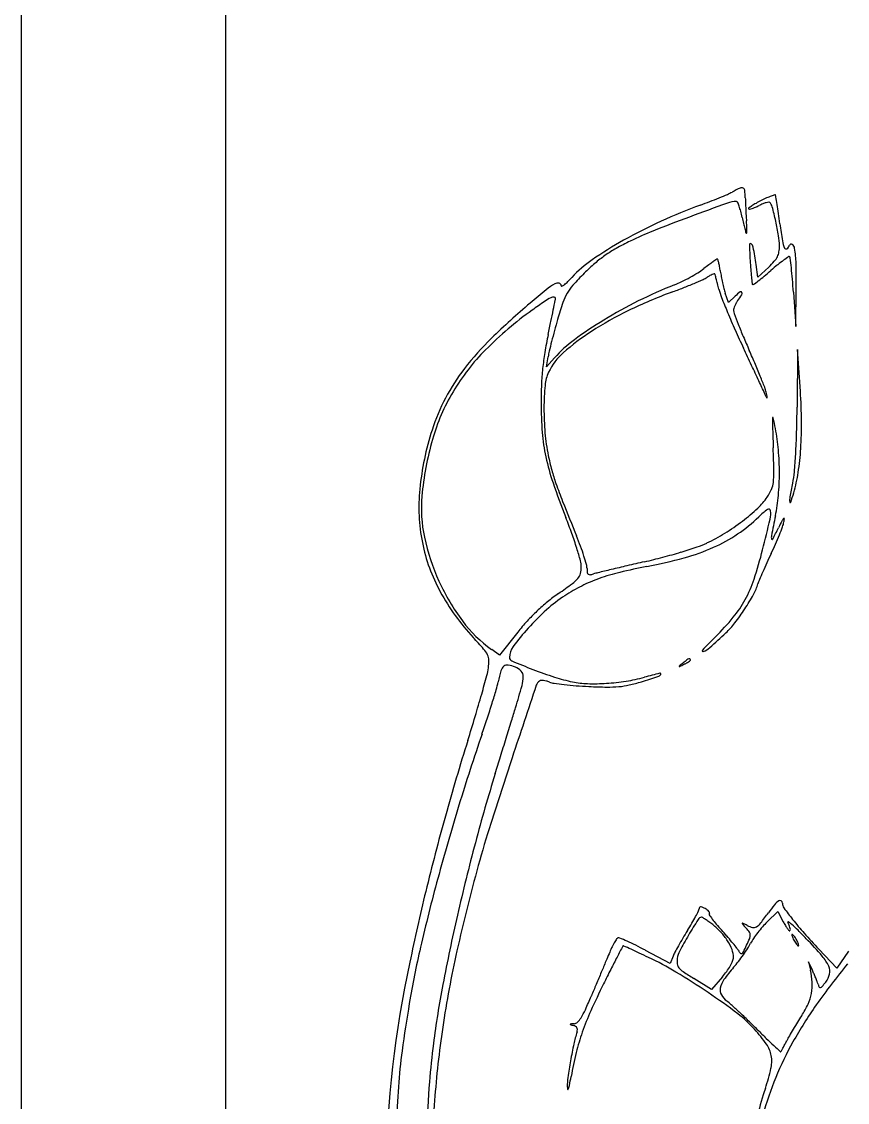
# Model space of a CAD drawing. Header units: millimetres. Extents: x 56222 to 3066687, y -650199 to -121287.
# Drawn here: x 141910.01 to 141914.05, y -185284.93 to -185279.64 of the extents above; entities that cross this region are included whole.
import ezdxf

# ---------------------------------------------------------------- set-up
doc = ezdxf.new("R2010")
doc.units = ezdxf.units.MM
doc.header["$MEASUREMENT"] = 0
doc.layers.add('$TD_AUDIT_GENERATED_(A0BDF17)', color=32, linetype='Continuous', lineweight=30)
doc.layers.add('FURNITURE', color=32, linetype='Continuous', lineweight=9)

msp = doc.modelspace()

# ---------------------------------------------------------------- linework, layer by layer
at = {"layer": '$TD_AUDIT_GENERATED_(A0BDF17)', "linetype": 'Continuous', "lineweight": 25, "ltscale": 2}
for p, q in [((141913.6152, -185280.8928, 0.5173), (141913.6059, -185280.8306, 0.5173)), ((141913.668, -185280.843, 0.5173), (141913.6152, -185280.8928, 0.5173)), ((141913.8011, -185281.1342, 0.5173), (141913.8029, -185280.9443, 0.5173)), ((141913.4704, -185281.0168, 0.5173), (141913.4553, -185280.97, 0.5173)), ((141913.5041, -185280.9851, 0.5173), (141913.4704, -185281.0168, 0.5173)), ((141913.7891, -185280.9666, 0.5173), (141913.8011, -185281.1342, 0.5173)), ((141913.8094, -185281.2467, 0.5173), (141913.8069, -185281.5281, 0.5173)), ((141913.823, -185281.4507, 0.5173), (141913.8094, -185281.2467, 0.5173)), ((141912.5794, -185281.3312, 0.5173), (141912.5875, -185281.2819, 0.5173)), ((141912.619, -185281.2872, 0.5173), (141912.5794, -185281.3312, 0.5173)), ((141912.4386, -185282.6305, 0.5173), (141912.3497, -185282.7422, 0.5173)), ((141912.3497, -185282.7422, 0.5173), (141912.3112, -185282.7148, 0.5173)), ((141913.6595, -185284.0487, 0.5173), (141913.713, -185283.9968, 0.5173)), ((141913.713, -185283.9968, 0.5173), (141913.739, -185284.0474, 0.5173)), ((141913.186, -185284.2524, 0.5173), (141913.0642, -185284.1876, 0.5173)), ((141914.0008, -185284.2742, 0.5173), (141913.9126, -185284.1813, 0.5173)), ((141913.1996, -185284.2166, 0.5173), (141913.186, -185284.2524, 0.5173)), ((141913.8817, -185284.2853, 0.5173), (141913.862, -185284.2431, 0.5173)), ((141913.862, -185284.2431, 0.5173), (141913.8722, -185284.2853, 0.5173)), ((141914.0583, -185284.1923, 0.5173), (141914.0008, -185284.2742, 0.5173)), ((141913.3876, -185284.3788, 0.5173), (141913.3006, -185284.325, 0.5173)), ((141913.441, -185284.318, 0.5173), (141913.3876, -185284.3788, 0.5173))]:
    msp.add_line(p, q, dxfattribs=at)
for centre, radius, start, end in [((141912.6331, -185278.5778, 0.5173), 2.0829, 292.3748, 293.5541), ((141913.3432, -185280.2067, 0.5173), 0.3059, 293.5541, 298.4146), ((141913.8435, -185281.1315, 0.5173), 0.7455, 115.06, 118.4145), ((141913.5353, -185280.4724, 0.5173), 0.0179, 65.8626, 115.0601), ((141913.537, -185280.4686, 0.5173), 0.0138, 6.2773, 65.8626), ((141913.1087, -185280.5157, 0.5173), 0.4446, 1.4242, 6.2773), ((141914.2286, -185283.0013, 0.5173), 2.6193, 109.9711, 114.5456), ((141920.4497, -185299.8855, 0.5173), 20.5769, 109.84147, 110.3938), ((141912.5263, -185278.3168, 0.5173), 2.365, 289.971, 291.1673), ((141912.5369, -185278.3441, 0.5173), 2.3357, 291.1672, 292.3748), ((141913.5104, -185280.6547, 0.5173), 0.1324, 89.9999, 109.8415), ((141913.5104, -185280.5279, 0.5173), 0.00564, 23.1671, 89.9998), ((141913.2179, -185280.6531, 0.5173), 0.3239, 19.4996, 23.1672), ((141915.0101, -185280.4685, 0.5173), 1.4573, 181.4242, 182.3877), ((141916.9515, -185280.3875, 0.5173), 3.4004, 182.3877, 182.8993), ((141913.7737, -185280.8299, 0.5173), 0.3427, 119.3687, 123.4138), ((141913.9595, -185281.16, 0.5173), 0.7214, 117.0505, 119.3686), ((141913.7466, -185280.7941, 0.5173), 0.2817, 112.513, 116.513), ((141913.9243, -185281.0912, 0.5173), 0.6441, 114.4517, 117.0505), ((141913.7021, -185280.6868, 0.5173), 0.1657, 106.5595, 112.513), ((141913.6954, -185280.6642, 0.5173), 0.142, 101.0893, 106.5595), ((141913.7863, -185280.7877, 0.5173), 0.3107, 109.9683, 114.4517), ((141913.6692, -185280.5304, 0.5173), 0.00572, 44.9999, 101.0892), ((141913.6405, -185280.5591, 0.5173), 0.0463, 14.4635, 44.9999), ((141913.7873, -185280.7902, 0.5173), 0.3134, 106.5356, 109.9683), ((141913.6989, -185280.4926, 0.5173), 0.003, 13.5368, 106.5354), ((141913.6256, -185280.5103, 0.5173), 0.0784, 8.3835, 13.5369), ((141889.6451, -185284.0444, 0.5173), 24.3179, 8.29347, 8.38354), ((141902.6034, -185282.1555, 0.5173), 11.2227, 8.06617, 8.29352), ((141913.226, -185280.6502, 0.5173), 0.3152, 14.7455, 19.4997), ((141912.9714, -185280.7172, 0.5173), 0.5785, 11.7278, 14.7455), ((141917.0448, -185280.3828, 0.5173), 3.4939, 182.8992, 183.4082), ((141915.4976, -185280.4749, 0.5173), 1.9439, 183.4081, 184.1977), ((141913.5711, -185280.5567, 0.5173), 0.00252, 126.3112, 224.9998), ((141913.5728, -185280.555, 0.5173), 0.00492, 224.9999, 283.3244), ((141913.7897, -185280.8541, 0.5173), 0.3716, 123.4139, 126.3113), ((141913.5337, -185280.3901, 0.5173), 0.1744, 283.3243, 287.7725), ((141913.5302, -185280.379, 0.5173), 0.186, 287.7725, 293.0356), ((141913.4764, -185280.2524, 0.5173), 0.3235, 293.0356, 296.5129), ((141911.5559, -185281.0968, 0.5173), 2.1991, 12.5624, 14.4635), ((141894.6057, -185283.289, 0.5173), 19.3003, 7.91478, 8.06627), ((141914.1614, -185282.854, 0.5173), 2.4574, 114.5457, 119.3445), ((141916.4352, -185289.0875, 0.5173), 9.0568, 110.39382, 111.60321), ((141914.8998, -185280.3169, 0.5173), 1.391, 191.7279, 192.9787), ((141914.2476, -185280.4672, 0.5173), 0.7217, 192.9787, 195.0228), ((141912.7786, -185280.6745, 0.5173), 0.7824, 2.5159, 4.1977), ((141913.168, -185280.6574, 0.5173), 0.3926, 359.6987, 2.5159), ((141912.3267, -185280.925, 0.5173), 1.4094, 9.5958, 12.5624), ((141916.7428, -185280.2113, 0.5173), 3.0497, 187.9149, 189.5045), ((141913.6772, -185282.1225, 0.5173), 1.5656, 111.6033, 116.0352), ((141915.1852, -185280.2156, 0.5173), 1.6925, 195.0227, 195.7609), ((141913.5586, -185280.6747, 0.5173), 0.00234, 195.7609, 269.9999), ((141913.5586, -185280.6753, 0.5173), 0.00176, 269.9998, 358.3339), ((141912.8949, -185280.656, 0.5173), 0.6658, 358.3341, 359.6986), ((141913.4237, -185280.7396, 0.5173), 0.2968, 0.1751, 9.5958), ((141913.9606, -185282.4969, 0.5173), 2.0477, 119.3446, 124.4222), ((141913.5934, -185281.9511, 0.5173), 1.3748, 116.0352, 119.2921), ((141913.5785, -185280.7336, 0.5173), 0.00537, 55.7263, 181.7287), ((141916.0415, -185280.6593, 0.5173), 2.4694, 181.7287, 183.5144), ((141913.5672, -185280.7502, 0.5173), 0.0254, 9.8375, 55.7263), ((141909.991, -185281.3703, 0.5173), 3.655, 8.4913, 9.8375), ((141913.5335, -185280.7392, 0.5173), 0.187, 350.8369, 0.1751), ((141913.8793, -185280.6908, 0.5173), 0.1463, 189.5045, 203.955), ((141913.7524, -185280.7471, 0.5173), 0.00751, 203.955, 305.5221), ((141913.7363, -185280.7246, 0.5173), 0.0352, 305.5221, 339.0063), ((141913.7778, -185280.7405, 0.5173), 0.00927, 57.0788, 159.0062), ((141913.7681, -185280.7555, 0.5173), 0.0271, 9.2424, 57.0788), ((141913.2505, -185280.8397, 0.5173), 0.5516, 1.5054, 9.2424), ((141913.2104, -185281.2797, 0.5173), 0.6016, 124.9425, 130.8967), ((141913.2428, -185281.326, 0.5173), 0.6581, 119.292, 124.9425), ((141914.8485, -185282.8807, 0.5173), 2.5239, 124.6604, 125.1612), ((141913.4166, -185280.8098, 0.5173), 0.00613, 89.9998, 124.6603), ((141913.4166, -185280.806, 0.5173), 0.00241, 14.9703, 89.9997), ((141913.617, -185280.7452, 0.5173), 0.1048, 318.4039, 333.2591), ((141913.6389, -185280.7562, 0.5173), 0.0802, 333.259, 350.837), ((141914.4482, -185281.7753, 0.5173), 1.1971, 124.7805, 126.2264), ((141913.7677, -185280.7953, 0.5173), 0.00404, 44.9998, 124.7805), ((141913.7633, -185280.7997, 0.5173), 0.0101, 6.4855, 44.9999), ((141906.7967, -185281.5916, 0.5173), 7.0217, 6.09254, 6.48536), ((141913.1254, -185281.2782, 0.5173), 0.5703, 124.4222, 137.5698), ((141913.455, -185281.5621, 0.5173), 0.9752, 130.8967, 135.0429), ((141913.1254, -185280.5557, 0.5173), 0.3707, 301.8357, 307.355), ((141914.5496, -185282.4214, 0.5173), 1.9765, 126.4917, 127.355), ((141914.0339, -185281.7243, 0.5173), 1.1093, 125.1612, 126.4916), ((141912.8046, -185280.9697, 0.5173), 0.6359, 13.5038, 14.9705), ((141913.0464, -185280.9116, 0.5173), 0.3873, 10.5831, 13.5037), ((141912.6971, -185280.9769, 0.5173), 0.7426, 8.7888, 10.5831), ((141916.5541, -185280.6278, 0.5173), 2.983, 183.5144, 184.3523), ((141915.2396, -185280.7278, 0.5173), 1.6648, 184.3523, 185.649), ((141913.3632, -185280.5199, 0.5173), 0.4442, 313.3232, 318.4039), ((141914.5992, -185281.9227, 0.5173), 1.4062, 129.1349, 130.9028), ((141914.168, -185281.3927, 0.5173), 0.7229, 126.2263, 129.135), ((141911.1693, -185281.1249, 0.5173), 2.6242, 4.8736, 6.0926), ((141910.4663, -185280.9129, 0.5173), 3.3367, 359.4612, 1.5055), ((141912.325, -185280.5466, 0.5173), 0.5141, 314.3107, 317.5697), ((141913.8981, -185282.0045, 0.5173), 1.6013, 135.0429, 137.9424), ((141912.8461, -185280.1029, 0.5173), 0.9027, 296.0341, 298.9244), ((141912.8608, -185280.1294, 0.5173), 0.8724, 298.9243, 301.8357), ((141912.4165, -185278.8233, 0.5173), 2.2788, 292.8717, 294.0792), ((141913.2826, -185280.7615, 0.5173), 0.1559, 294.0793, 302.6458), ((141913.5089, -185281.1148, 0.5173), 0.2636, 119.3818, 122.6459), ((141913.4486, -185281.0075, 0.5173), 0.1406, 114.1554, 119.3817), ((141913.4453, -185281.0004, 0.5173), 0.1327, 109.8296, 114.1553), ((141913.4012, -185280.878, 0.5173), 0.00269, 38.8478, 109.8294), ((141913.3949, -185280.8831, 0.5173), 0.0108, 15.9907, 38.8481), ((141911.0937, -185281.5426, 0.5173), 2.4046, 15.4919, 15.9906), ((141912.2, -185281.2359, 0.5173), 1.2566, 14.3711, 15.4918), ((141914.0555, -185280.7668, 0.5173), 0.632, 188.7889, 191.2105), ((141914.4647, -185280.6857, 0.5173), 1.0492, 191.2105, 192.8672), ((141917.5115, -185280.5031, 0.5173), 3.9478, 185.649, 186.1181), ((141913.0554, -185280.1732, 0.5173), 0.9267, 307.2836, 309.5428), ((141912.4827, -185279.4796, 0.5173), 1.8262, 309.5428, 310.9028), ((141909.0247, -185281.3077, 0.5173), 4.7766, 4.095, 4.8736), ((141915.2053, -185284.2064, 0.5173), 4.1807, 128.9282, 130.3377), ((141912.7721, -185281.1939, 0.5173), 0.3082, 119.4423, 128.9282), ((141912.6362, -185280.9531, 0.5173), 0.0317, 80.0421, 119.4423), ((141912.6395, -185280.9337, 0.5173), 0.012, 359.9999, 80.0421), ((141912.6543, -185280.9337, 0.5173), 0.00273, 179.9998, 295.1453), ((141912.6281, -185280.8779, 0.5173), 0.0644, 295.1453, 307.3026), ((141912.5555, -185280.7826, 0.5173), 0.1843, 307.3026, 314.3107), ((141912.8827, -185281.0884, 0.5173), 0.2337, 137.9425, 149.946), ((141914.0601, -185283.0781, 0.5173), 2.3116, 111.6833, 116.4829), ((141912.1588, -185278.1757, 0.5173), 2.9758, 290.3397, 291.4996), ((141913.0128, -185280.4442, 0.5173), 0.5228, 291.6833, 296.0341), ((141912.3778, -185278.7316, 0.5173), 2.3783, 291.4996, 292.8717), ((141911.3356, -185281.4574, 0.5173), 2.1489, 13.6213, 14.3711), ((141913.7277, -185280.8778, 0.5173), 0.3124, 193.6213, 201.2975), ((141914.4205, -185280.6959, 0.5173), 1.0038, 192.8673, 194.5375), ((141913.8317, -185280.8485, 0.5173), 0.3956, 194.5376, 197.8857), ((141913.5946, -185280.923, 0.5173), 0.00841, 186.1182, 221.5923), ((141913.5905, -185280.9266, 0.5173), 0.00293, 221.5923, 306.4009), ((141912.4118, -185279.3279, 0.5173), 1.9892, 306.4009, 307.2835), ((141914.6983, -185284.1102, 0.5173), 3.7591, 124.4785, 125.6047), ((141912.7175, -185281.2259, 0.5173), 0.2602, 116.5559, 124.4786), ((141912.615, -185281.0207, 0.5173), 0.0308, 86.8437, 116.5559), ((141893.3597, -185277.2035, 0.5173), 19.6344, 348.69322, 348.83646), ((141912.6163, -185280.997, 0.5173), 0.00706, 359.6073, 86.8437), ((141912.5812, -185280.9968, 0.5173), 0.0422, 348.8365, 359.6073), ((141912.8964, -185281.0963, 0.5173), 0.2496, 149.946, 161.4171), ((141914.0505, -185283.0588, 0.5173), 2.29, 116.483, 121.3164), ((141914.0454, -185283.265, 0.5173), 2.4519, 110.3398, 115.7227), ((141916.6785, -185279.7274, 0.5173), 3.4795, 201.2975, 202.6084), ((141913.7197, -185281.2146, 0.5173), 0.3148, 127.5525, 133.2117), ((141913.6012, -185281.071, 0.5173), 0.1065, 142.8973, 150.6662), ((141913.1618, -185280.7387, 0.5173), 0.4444, 322.8975, 327.3401), ((141913.5313, -185280.9696, 0.5173), 0.00576, 29.3566, 127.5525), ((141913.5264, -185280.9723, 0.5173), 0.0114, 327.3401, 29.3566), ((141913.5675, -185282.531, 0.5173), 1.8168, 125.6048, 135.053), ((141914.9253, -185283.8766, 0.5173), 3.748, 130.3377, 134.236), ((141904.7959, -185279.4901, 0.5173), 7.9718, 348.2843, 348.69316), ((141914.5348, -185281.6471, 0.5173), 1.9781, 161.4172, 163.9136), ((141913.694, -185282.5356, 0.5173), 1.6423, 115.7228, 122.9914), ((141916.9438, -185279.617, 0.5173), 3.7669, 202.6083, 204.0331), ((141913.5336, -185281.0561, 0.5173), 0.0379, 164.1351, 179.9999), ((141913.5375, -185281.0561, 0.5173), 0.0419, 179.9999, 200.7885), ((141913.6097, -185281.0777, 0.5173), 0.117, 157.2831, 164.1352), ((141913.6234, -185281.0835, 0.5173), 0.1319, 150.6662, 157.2832), ((141898.9034, -185278.2681, 0.5173), 13.9897, 348.01597, 348.28435), ((141916.2597, -185282.1446, 0.5173), 3.7733, 163.9136, 164.7774), ((141913.8703, -185282.7626, 0.5173), 1.9433, 121.3164, 126.4314), ((141917.0361, -185279.7279, 0.5173), 3.7842, 200.7885, 201.6243), ((141914.6577, -185281.6122, 0.5173), 2.1157, 168.016, 170.4457), ((141916.0192, -185282.0791, 0.5173), 3.524, 164.7775, 165.6866), ((141913.4567, -185282.1701, 0.5173), 1.2065, 122.9915, 131.198), ((141917.5476, -185279.3477, 0.5173), 4.4279, 204.0331, 205.2952), ((141915.9378, -185280.1633, 0.5173), 2.6026, 201.6243, 203.0699), ((141913.299, -185282.2064, 0.5173), 1.4168, 134.236, 142.2946), ((141915.6791, -185281.9923, 0.5173), 3.173, 165.6866, 166.5575), ((141913.1038, -185281.7242, 0.5173), 0.6527, 126.4314, 137.97), ((141917.402, -185279.5397, 0.5173), 4.1941, 203.0699, 204.0811), ((141913.0234, -185281.9879, 0.5173), 1.0481, 135.053, 149.3177), ((141913.8193, -185281.4711, 0.5173), 1.2654, 170.4457, 174.0163), ((141912.9725, -185281.3454, 0.5173), 0.3902, 166.5574, 170.6337), ((141912.8559, -185281.4837, 0.5173), 0.2942, 131.198, 154.6141), ((141866.6122, -185303.4196, 0.5173), 51.9092, 25.19142, 25.29524), ((141909.6077, -185283.0232, 0.5173), 4.3432, 23.088, 24.081), ((141885.1059, -185294.7206, 0.5173), 31.4717, 25.04046, 25.1915), ((141910.6879, -185282.5627, 0.5173), 3.1689, 21.8302, 23.0879), ((141912.9711, -185281.9529, 0.5173), 1.0024, 142.2946, 152.1137), ((141913.8217, -185281.4714, 0.5173), 1.2678, 174.0163, 177.583), ((141912.7617, -185281.439, 0.5173), 0.1899, 154.6141, 174.8461), ((141910.5447, -185282.62, 0.5173), 3.3232, 20.8259, 21.8302), ((141914.6848, -185281.5078, 0.5173), 2.1316, 177.583, 179.9999), ((141913.8606, -185281.5381, 0.5173), 1.2933, 174.8461, 179.7554), ((141864.1705, -185304.5009, 0.5173), 54.579, 24.96646, 25.04049), ((141913.5214, -185281.4877, 0.5173), 0.1384, 10.7512, 20.826), ((141912.9357, -185281.9342, 0.5173), 0.9623, 152.1137, 162.2381), ((141912.9766, -185281.9602, 0.5173), 0.9937, 149.3178, 164.029), ((141913.3236, -185281.6155, 0.5173), 0.3593, 22.347, 24.9664), ((141913.6707, -185281.4728, 0.5173), 0.016, 202.3471, 220.0166), ((141913.2944, -185281.5309, 0.5173), 0.3694, 8.607, 10.7511), ((141913.6591, -185281.4825, 0.5173), 0.000832, 220.0164, 355.089), ((141913.6302, -185281.48, 0.5173), 0.0299, 355.0891, 8.6069), ((141911.192, -185281.6259, 0.5173), 2.6368, 0.6066, 3.8086), ((141914.3972, -185281.5078, 0.5173), 1.8441, 179.9999, 184.5049), ((141913.931, -185281.5384, 0.5173), 1.3637, 179.7554, 184.8988), ((141907.5181, -185281.4738, 0.5173), 6.2891, 358.37889, 359.50508), ((141913.8464, -185281.5993, 0.5173), 0.1607, 173.3971, 181.8723), ((141913.6884, -185281.581, 0.5173), 0.00171, 12.2749, 173.3971), ((141911.5214, -185282.0525, 0.5173), 2.2195, 10.8802, 12.2748), ((141912.07, -185281.6166, 0.5173), 1.7587, 356.2694, 0.6066), ((141913.361, -185282.0704, 0.5173), 1.4089, 162.2381, 174.2631), ((141957.8235, -185280.1617, 0.5173), 44.1613, 181.87237, 182.03303), ((141912.7115, -185281.8238, 0.5173), 1.0076, 4.9036, 10.8802), ((141913.4585, -185282.0981, 0.5173), 1.4948, 164.029, 174.862), ((141913.4582, -185281.5818, 0.5173), 0.9022, 184.5049, 192.1955), ((141913.5136, -185281.5741, 0.5173), 0.9448, 184.8988, 191.6705), ((141910.2259, -185281.5504, 0.5173), 3.5802, 356.6616, 358.3788), ((141905.3539, -185282.0243, 0.5173), 8.3413, 1.21623, 2.03303), ((141912.4079, -185281.8498, 0.5173), 1.3123, 0.001, 4.9037), ((141912.4357, -185281.6404, 0.5173), 1.3923, 351.4098, 356.2694), ((141913.6671, -185281.5366, 0.5173), 1.1159, 192.1955, 198.943), ((141913.7857, -185281.5179, 0.5173), 1.2227, 191.6705, 195.1261), ((141911.1603, -185281.6049, 0.5173), 2.6442, 354.7747, 356.6615), ((141913.4915, -185281.5975, 0.5173), 0.9179, 195.1261, 199.4104), ((141913.3454, -185281.8546, 0.5173), 0.348, 353.0331, 1.2163), ((141912.4363, -185281.8498, 0.5173), 1.2839, 355.0522, 0.0011), ((141913.3184, -185281.8023, 0.5173), 0.4772, 348.072, 354.7746), ((141913.0443, -185281.7324, 0.5173), 0.7768, 343.8876, 351.4099), ((141916.2962, -185280.6343, 0.5173), 3.8956, 198.9429, 201.6034), ((141914.7247, -185281.1629, 0.5173), 2.2254, 199.4104, 201.8264), ((141913.572, -185281.8823, 0.5173), 0.1198, 336.0071, 353.0331), ((141916.7688, -185282.5312, 0.5173), 3.0495, 168.072, 169.3668), ((141912.8446, -185282.0185, 0.5173), 0.8899, 174.2631, 191.2287), ((141912.6384, -185282.0243, 0.5173), 0.6715, 174.862, 192.1567), ((141913.4427, -185281.8247, 0.5173), 0.2613, 326.5046, 336.007), ((141912.8382, -185281.8846, 0.5173), 0.8805, 348.4868, 355.0522), ((141913.8555, -185281.9842, 0.5173), 0.0853, 169.3669, 186.4716), ((141912.8707, -185281.6822, 0.5173), 0.9574, 340.9716, 343.8876), ((141937.4068, -185272.0787, 0.5173), 26.659, 201.82635, 202.21825), ((141913.4109, -185281.8037, 0.5173), 0.2994, 312.816, 326.5046), ((141913.7734, -185281.9935, 0.5173), 0.00259, 186.4715, 340.9715), ((141910.2664, -185283.022, 0.5173), 2.5898, 19.7503, 21.6034), ((141913.1097, -185281.5443, 0.5173), 0.7288, 303.8643, 314.2984), ((141912.9283, -185281.2828, 0.5173), 1.0095, 307.2791, 312.816), ((141913.8831, -185282.3368, 0.5173), 0.3785, 125.622, 134.2984), ((141913.6681, -185282.0367, 0.5173), 0.00937, 6.8189, 125.6221), ((141913.562, -185282.0494, 0.5173), 0.1161, 346.5724, 6.819), ((141930.3959, -185285.461, 0.5173), 17.0378, 168.48681, 168.82234), ((141913.7773, -185282.1071, 0.5173), 0.0493, 136.6682, 152.4018), ((141913.7428, -185282.0745, 0.5173), 0.00181, 356.3604, 136.6683), ((141912.8598, -185281.1929, 0.5173), 1.1225, 301.8691, 307.2791), ((141902.0885, -185279.3102, 0.5173), 11.9121, 345.826, 346.57245), ((141910.9908, -185280.7569, 0.5173), 3.0465, 332.2644, 333.4442), ((141915.6315, -185283.0764, 0.5173), 2.1416, 152.4018, 153.4442), ((141912.4545, -185281.6408, 0.5173), 1.3659, 337.9471, 339.7335), ((141913.5875, -185282.0592, 0.5173), 0.1581, 339.7335, 348.4664), ((141913.6262, -185282.0671, 0.5173), 0.1186, 348.4665, 356.3601), ((141913.0154, -185281.9431, 0.5173), 1.0572, 192.1566, 204.4666), ((141910.9991, -185282.759, 0.5173), 1.8113, 17.3277, 19.7504), ((141911.3355, -185282.7278, 0.5173), 1.5033, 20.1591, 22.2182), ((141912.9968, -185281.4132, 0.5173), 0.8631, 295.281, 301.8691), ((141913.0817, -185281.5026, 0.5173), 0.779, 293.9388, 303.8643), ((141913.7167, -185282.1652, 0.5173), 0.0361, 168.8223, 194.2911), ((141913.6846, -185282.1734, 0.5173), 0.00296, 194.2911, 332.2645), ((141912.312, -185281.5831, 0.5173), 1.5196, 336.0753, 337.947), ((141912.793, -185282.0288, 0.5173), 0.8373, 191.2287, 208.7994), ((141911.1709, -185282.7054, 0.5173), 1.6314, 15.1057, 17.3278), ((141911.6388, -185282.6165, 0.5173), 1.1802, 17.6901, 20.159), ((141912.4932, -185279.7539, 0.5173), 2.5935, 286.7199, 288.5322), ((141912.9774, -185281.2675, 0.5173), 1.0363, 285.4812, 293.9388), ((141913.1781, -185281.7972, 0.5173), 0.4385, 288.5322, 295.2811), ((141911.6213, -185281.7178, 0.5173), 2.08, 341.7082, 345.826), ((141912.1692, -185281.5197, 0.5173), 1.6759, 334.3361, 336.0753), ((141912.6309, -185282.3113, 0.5173), 0.1191, 0.0484, 15.1058), ((141911.7019, -185282.5963, 0.5173), 1.114, 15.4941, 17.6901), ((141919.5967, -185310.5651, 0.5173), 29.0253, 103.01602, 103.18997), ((141912.4216, -185279.5257, 0.5173), 2.8326, 283.016, 284.8902), ((141912.6384, -185280.0438, 0.5173), 2.306, 280.8303, 285.4812), ((141912.3978, -185279.4362, 0.5173), 2.9252, 284.8903, 286.7198), ((141916.3463, -185283.5268, 0.5173), 2.9584, 154.3361, 155.3134), ((141912.6235, -185282.3113, 0.5173), 0.1265, 345.3781, 0.0484), ((141912.7014, -185282.3193, 0.5173), 0.0768, 359.9999, 15.494), ((141912.9271, -185282.3193, 0.5173), 0.149, 179.9998, 187.2062), ((141912.792, -185282.3364, 0.5173), 0.0128, 187.2061, 230.7724), ((141918.5597, -185306.0488, 0.5173), 24.3916, 103.42588, 103.58287), ((141913.1824, -185283.3381, 0.5173), 1.0298, 103.6669, 109.5579), ((141917.3867, -185301.1352, 0.5173), 19.3399, 103.19002, 103.42585), ((141913.5868, -185285.001, 0.5173), 2.741, 100.8302, 103.6669), ((141915.7697, -185283.2655, 0.5173), 2.3254, 156.4225, 157.4348), ((141915.9291, -185283.335, 0.5173), 2.4992, 155.3134, 156.4224), ((141913.0094, -185281.9459, 0.5173), 1.0505, 204.4666, 216.8108), ((141912.607, -185282.258, 0.5173), 0.1669, 306.5263, 319.3543), ((141912.6891, -185282.3284, 0.5173), 0.0588, 319.3543, 345.3781), ((141913.0924, -185283.0847, 0.5173), 0.7608, 109.5579, 116.5715), ((141912.7912, -185282.3374, 0.5173), 0.0115, 230.7725, 277.7079), ((141912.777, -185282.232, 0.5173), 0.1178, 277.7079, 286.2096), ((141912.9448, -185282.8094, 0.5173), 0.4835, 103.5829, 106.2097), ((141913.0117, -185282.1774, 0.5173), 0.6156, 331.5126, 341.7082), ((141913.8072, -185282.4499, 0.5173), 0.2001, 157.4348, 163.5425), ((141913.0513, -185281.8868, 0.5173), 1.1321, 208.7993, 222.8142), ((141913.1661, -185283.1933, 0.5173), 0.9189, 125.0196, 129.2697), ((141910.8223, -185279.8483, 0.5173), 3.1655, 305.0195, 306.5264), ((141913.1277, -185283.1552, 0.5173), 0.8396, 116.5715, 123.0852), ((141913.3624, -185282.3185, 0.5173), 0.2637, 331.1387, 343.5425), ((141913.1762, -185283.2056, 0.5173), 0.9349, 129.2698, 133.4654), ((141913.0625, -185283.0551, 0.5173), 0.7202, 123.0851, 132.0313), ((141913.0797, -185282.2143, 0.5173), 0.5382, 320.4284, 331.5127), ((141912.6436, -185281.9224, 0.5173), 1.0844, 326.8013, 331.1387), ((141913.1933, -185283.2237, 0.5173), 0.9597, 133.4654, 137.6054), ((141913.3927, -185283.4214, 0.5173), 1.2133, 132.0313, 138.0842), ((141912.6366, -185281.9178, 0.5173), 1.0928, 322.3804, 326.8013), ((141912.6868, -185282.1873, 0.5173), 0.6476, 216.8108, 234.5466), ((141913.2549, -185283.2799, 0.5173), 1.0432, 137.6054, 141.4945), ((141912.4811, -185281.7196, 0.5173), 1.3148, 314.7409, 320.4285), ((141913.1717, -185282.3301, 0.5173), 0.4173, 313.3093, 322.3805), ((141910.3271, -185284.4107, 0.5173), 2.5816, 41.1173, 42.8142), ((141913.454, -185283.4765, 0.5173), 1.2958, 138.0843, 143.2318), ((141915.1987, -185284.4619, 0.5173), 2.546, 134.741, 136.7898), ((141910.5098, -185279.5063, 0.5173), 4.2979, 311.8884, 313.3093), ((141912.4868, -185282.7538, 0.5173), 0.0884, 143.2319, 179.8064), ((141913.3106, -185282.6291, 0.5173), 0.1031, 291.0355, 311.8884), ((141912.1703, -185282.8017, 0.5173), 0.135, 26.5865, 41.1173), ((141912.2361, -185282.7688, 0.5173), 0.0614, 1.4648, 26.5865), ((141912.4171, -185282.7535, 0.5173), 0.0187, 179.8064, 247.4093), ((141913.296, -185282.8042, 0.5173), 0.0475, 113.079, 126.8382), ((141913.2794, -185282.7652, 0.5173), 0.00508, 55.0016, 113.079), ((141913.2791, -185282.7655, 0.5173), 0.00547, 359.9999, 55.0016), ((141913.3461, -185282.7215, 0.5173), 0.00413, 136.7899, 291.0354), ((141911.9978, -185282.7636, 0.5173), 0.3004, 344.7899, 352.0851), ((141912.0665, -185282.7732, 0.5173), 0.231, 352.0852, 1.4648), ((141912.4017, -185282.8327, 0.5173), 0.0468, 130.3397, 163.2914), ((141912.3879, -185282.8164, 0.5173), 0.0254, 80.0298, 130.3397), ((141912.3633, -185282.9561, 0.5173), 0.1673, 67.4998, 80.0298), ((141914.1849, -185278.5049, 0.5173), 4.6205, 247.4094, 248.7916), ((141912.3962, -185282.8768, 0.5173), 0.0815, 43.1384, 67.4998), ((141913.2255, -185280.9771, 0.5173), 1.9686, 248.7915, 252.0748), ((141913.2305, -185282.7969, 0.5173), 0.00115, 128.9165, 213.6042), ((141913.2306, -185282.7969, 0.5173), 0.00121, 213.6038, 295.6421), ((141917.2569, -185287.784, 0.5173), 6.4107, 128.70037, 128.91626), ((141910.3963, -185276.8926, 0.5173), 6.5505, 295.64225, 295.8547), ((141913.7087, -185283.3551, 0.5173), 0.7358, 126.8381, 128.7004), ((141913.1574, -185282.5903, 0.5173), 0.2191, 295.8547, 299.4356), ((141913.1999, -185282.6656, 0.5173), 0.1326, 299.4356, 304.6516), ((141913.2054, -185282.6735, 0.5173), 0.123, 304.6515, 309.1449), ((141913.2803, -185282.7655, 0.5173), 0.0043, 309.1452, 360), ((141904.4855, -185280.7211, 0.5173), 8.0855, 344.11795, 344.78991), ((141913.0205, -185283.0184, 0.5173), 0.6929, 163.2914, 167.8955), ((141912.4278, -185282.8472, 0.5173), 0.0381, 0.21, 43.1383), ((141912.3022, -185282.8476, 0.5173), 0.1637, 344.3386, 0.21), ((141912.5531, -185282.8808, 0.5173), 0.0142, 93.3278, 125.6076), ((141912.5567, -185282.9442, 0.5173), 0.0777, 84.1552, 93.3277), ((141912.5544, -185282.9671, 0.5173), 0.1007, 75.698, 84.1551), ((141912.8757, -185282.0585, 0.5173), 0.832, 252.0748, 258.3236), ((141912.8401, -185282.0386, 0.5173), 0.8413, 278.8415, 285.0729), ((141911.5638, -185277.9953, 0.5173), 5.0973, 286.8955, 287.8354), ((141914.1155, -185286.7744, 0.5173), 4.0632, 103.9659, 105.0729), ((141913.1172, -185282.8232, 0.5173), 0.0257, 287.8353, 327.675), ((141913.1358, -185282.8349, 0.5173), 0.00369, 327.6749, 103.9658), ((141908.2577, -185281.7265, 0.5173), 4.2445, 342.8508, 343.7781), ((141911.7936, -185282.7553, 0.5173), 0.5619, 343.7782, 347.8954), ((142138.5899, -185358.1948, 0.5173), 238.2733, 161.576184, 161.666024), ((141908.1923, -185281.6954, 0.5173), 4.4321, 342.8828, 344.3386), ((141912.5692, -185282.9034, 0.5173), 0.0419, 125.6076, 161.5762), ((141912.5488, -185282.989, 0.5173), 0.1234, 68.4355, 75.6979), ((141912.6311, -185282.7807, 0.5173), 0.1006, 248.4355, 261.7861), ((141912.8441, -185281.3053, 0.5173), 1.5914, 261.7862, 263.5669), ((141912.851, -185281.2437, 0.5173), 1.6533, 263.5669, 265.6082), ((141912.7943, -185282.4524, 0.5173), 0.4299, 258.3236, 268.2555), ((141912.8872, -185280.7723, 0.5173), 2.1261, 265.6082, 267.2986), ((141912.811, -185281.9053, 0.5173), 0.9772, 268.2554, 273.6311), ((141912.9194, -185280.0896, 0.5173), 2.8096, 267.2987, 269.1097), ((141912.8052, -185281.8146, 0.5173), 1.0681, 273.6311, 278.8416), ((141912.8843, -185282.3519, 0.5173), 0.547, 269.1098, 275.1982), ((141912.8987, -185282.5098, 0.5173), 0.3885, 275.1983, 282.7618), ((141912.7919, -185282.0385, 0.5173), 0.8717, 282.7618, 286.8956), ((141905.0501, -185280.8818, 0.5173), 7.4984, 343.25299, 344.11792), ((141907.7906, -185281.5824, 0.5173), 4.7333, 341.8905, 342.8508), ((141720.0084, -185223.7409, 0.5173), 201.3379, 342.863848, 342.88287), ((141902.2565, -185280.0412, 0.5173), 10.4157, 342.57682, 343.25291), ((141907.5807, -185281.5138, 0.5173), 4.9541, 340.9626, 341.8905), ((141321.6139, -185100.904, 0.5173), 618.2397, 342.8556401, 342.8638907), ((141922.052, -185286.5072, 0.5173), 10.3544, 160.96252, 162.98524), ((141923.6919, -185286.7681, 0.5173), 12.0504, 162.57677, 164.415), ((141265.8413, -185083.6986, 0.5173), 676.6058, 342.8476003, 342.8556217), ((141942.4004, -185293.1823, 0.5173), 31.5925, 161.66592, 162.28036), ((141474.2521, -185148.0224, 0.5173), 458.4943, 342.836774, 342.847545), ((141920.9419, -185285.9818, 0.5173), 9.0145, 162.83679, 165.07882), ((141922.9966, -185286.7963, 0.5173), 11.3423, 162.98519, 164.87431), ((141923.0736, -185286.5957, 0.5173), 11.4085, 164.41504, 166.33027), ((141917.5252, -185285.2342, 0.5173), 5.4784, 162.2803, 164.5267), ((141922.2782, -185286.3379, 0.5173), 10.3974, 165.07882, 167.09329), ((141920.5506, -185286.0717, 0.5173), 8.6175, 164.52669, 167.38812), ((141921.7713, -185286.4651, 0.5173), 10.0731, 164.87427, 166.84634), ((141921.7295, -185286.2687, 0.5173), 10.0252, 166.33036, 168.35674), ((141913.3403, -185283.9844, 0.5173), 0.0135, 150.0803, 180), ((141913.3334, -185283.9804, 0.5173), 0.0055, 91.6728, 150.0802), ((141913.3338, -185283.9945, 0.5173), 0.0197, 66.4358, 91.673), ((141913.2614, -185284.1605, 0.5173), 0.2008, 61.8449, 66.4358), ((141914.3151, -185284.4694, 0.5173), 0.7988, 140.7892, 144.3161), ((141913.7744, -185284.0282, 0.5173), 0.1009, 124.6, 140.7893), ((141913.723, -185283.9537, 0.5173), 0.0104, 56.4896, 124.6001), ((141913.7213, -185283.9562, 0.5173), 0.0134, 359.9998, 56.4896), ((141913.775, -185283.9562, 0.5173), 0.0402, 179.9999, 215.8061), ((141921.4184, -185286.1409, 0.5173), 9.5154, 167.09326, 169.179), ((141912.5305, -185283.6066, 0.5173), 0.8836, 329.4916, 331.9254), ((141912.3957, -185283.5347, 0.5173), 1.0364, 331.9254, 333.6489), ((141913.3417, -185284.0483, 0.5173), 0.0228, 95.3697, 147.94), ((141913.3034, -185283.9844, 0.5173), 0.0234, 333.649, 359.9999), ((141913.3401, -185284.0315, 0.5173), 0.00593, 57.1384, 95.3697), ((141912.8291, -185284.8226, 0.5173), 0.9477, 56.0938, 57.1384), ((141913.3094, -185284.0709, 0.5173), 0.0991, 54.5884, 61.8449), ((141913.3404, -185284.0273, 0.5173), 0.0456, 41.623, 54.5883), ((141913.359, -185284.0107, 0.5173), 0.0207, 21.8075, 41.6231), ((141913.3808, -185284.0108, 0.5173), 0.00482, 134.9999, 213.2687), ((141913.8092, -185283.7296, 0.5173), 0.5173, 213.2688, 216.086), ((141913.3745, -185284.0045, 0.5173), 0.00399, 314.9998, 21.8073), ((141912.4092, -185283.1007, 0.5173), 1.5476, 321.9919, 324.316), ((141915.0478, -185283.0381, 0.5173), 1.6096, 215.8061, 218.3163), ((141912.1242, -185283.3672, 0.5173), 1.3552, 327.7251, 329.4916), ((141916.3573, -185285.9371, 0.5173), 3.5812, 147.94, 149.3962), ((141913.0386, -185284.5109, 0.5173), 0.5721, 54.0355, 56.0937), ((141912.7959, -185284.8454, 0.5173), 0.9854, 52.6657, 54.0355), ((141913.7495, -185283.7732, 0.5173), 0.4434, 216.086, 220.2156), ((141913.2015, -185284.3136, 0.5173), 0.3166, 42.7678, 52.6657), ((141914.0669, -185283.5048, 0.5173), 0.859, 220.2157, 222.7334), ((141913.541, -185284.056, 0.5173), 0.00293, 160.4792, 221.2504), ((141913.5396, -185284.0555, 0.5173), 0.00149, 62.8252, 160.4793), ((141917.0252, -185281.0004, 0.5173), 4.6372, 221.2505, 221.6071), ((141912.2623, -185286.5436, 0.5173), 2.7982, 62.3073, 62.825), ((141913.405, -185284.2153, 0.5173), 0.2044, 34.5297, 41.6071), ((141913.6082, -185283.9792, 0.5173), 0.0979, 242.3073, 258.6193), ((141913.5942, -185284.0486, 0.5173), 0.027, 258.6192, 301.0768), ((141913.5693, -185284.0073, 0.5173), 0.0753, 301.0768, 321.9918), ((141914.0982, -185284.4731, 0.5173), 0.6109, 139.0118, 142.447), ((141913.9284, -185284.3256, 0.5173), 0.3859, 134.1657, 139.0118), ((141914.0403, -185283.8928, 0.5173), 0.3387, 207.159, 210.8165), ((141913.8844, -185283.9858, 0.5173), 0.1572, 210.8165, 217.3105), ((141913.8442, -185284.0164, 0.5173), 0.1067, 217.3104, 224.2615), ((141913.7634, -185284.05, 0.5173), 0.00195, 57.3677, 208.1195), ((141913.6304, -185284.121, 0.5173), 0.1489, 22.5361, 28.1198), ((141913.6925, -185284.1607, 0.5173), 0.1334, 48.5097, 57.3678), ((141913.6823, -185284.0995, 0.5173), 0.0927, 14.5723, 22.5361), ((141913.7067, -185284.0932, 0.5173), 0.0675, 6.0083, 14.5723), ((141913.3126, -185284.5903, 0.5173), 0.7069, 45.1008, 48.5096), ((141915.0202, -185283.0599, 0.5173), 1.5744, 218.3163, 221.5403), ((141913.2854, -185284.3623, 0.5173), 0.4293, 147.5672, 150.5709), ((141912.9334, -185284.1386, 0.5173), 0.0122, 108.4349, 147.5672), ((141912.9335, -185284.1391, 0.5173), 0.0127, 66.9901, 108.4349), ((141912.2089, -185285.8453, 0.5173), 1.8665, 65.7898, 66.9902), ((141914.6009, -185284.935, 0.5173), 1.576, 149.1957, 150.7484), ((141915.0182, -185285.1451, 0.5173), 2.0254, 149.3962, 151.8761), ((141914.7025, -185284.9956, 0.5173), 1.6943, 147.7251, 149.1958), ((141913.2166, -185284.2996, 0.5173), 0.2961, 32.3578, 42.7677), ((141912.2961, -185285.1408, 0.5173), 1.5518, 41.2593, 42.7334), ((141912.4366, -185285.0175, 0.5173), 1.3649, 39.6362, 41.2592), ((141912.8961, -185283.8429, 0.5173), 0.7366, 334.283, 337.1328), ((141913.5528, -185284.1136, 0.5173), 0.025, 1.2554, 34.5297), ((141913.5387, -185284.1139, 0.5173), 0.0391, 337.1328, 1.2553), ((141913.7794, -185284.2551, 0.5173), 0.2245, 145.923, 152.971), ((141914.0727, -185284.4535, 0.5173), 0.5787, 142.4471, 145.9231), ((141913.77, -185284.0888, 0.5173), 0.00298, 224.2617, 315), ((141913.7679, -185284.0867, 0.5173), 0.0059, 314.9998, 6.0081), ((141913.783, -185284.1112, 0.5173), 0.00172, 90, 184.8089), ((141913.8148, -185284.1085, 0.5173), 0.0336, 184.8089, 195.9172), ((141913.8488, -185284.0988, 0.5173), 0.0689, 195.9172, 203.9467), ((141913.783, -185284.1144, 0.5173), 0.00492, 43.5731, 89.9998), ((141913.9353, -185284.0604, 0.5173), 0.1637, 203.9468, 208.1548), ((141913.7185, -185284.1757, 0.5173), 0.0939, 38.1383, 43.5731), ((141913.9428, -185284.0564, 0.5173), 0.1721, 208.1549, 212.3077), ((141913.7063, -185284.1853, 0.5173), 0.1094, 32.3078, 38.1383), ((141913.6533, -185284.2188, 0.5173), 0.1721, 28.1549, 32.3077), ((141913.6608, -185284.2148, 0.5173), 0.1637, 23.9468, 28.1548), ((141912.1175, -185285.7896, 0.5173), 2.4, 43.7289, 45.1008), ((141916.1515, -185282.0575, 0.5173), 3.0859, 221.5403, 223.4888), ((141911.983, -185285.9182, 0.5173), 2.5862, 41.1507, 43.7289), ((141916.1561, -185285.1528, 0.5173), 4.3065, 166.8463, 170.5677), ((141917.3002, -185285.3445, 0.5173), 5.2868, 167.3881, 171.5141), ((141913.4795, -185284.4537, 0.5173), 0.6438, 154.4271, 157.1726), ((141913.2678, -185284.3524, 0.5173), 0.4091, 150.571, 154.4271), ((141955.5412, -185306.2852, 0.5173), 47.9891, 152.55497, 152.62671), ((141912.9554, -185284.1684, 0.5173), 0.00263, 89.9998, 152.5548), ((141912.9554, -185284.173, 0.5173), 0.00726, 65.5826, 89.9997), ((141901.3244, -185309.7926, 0.5173), 28.1434, 65.50392, 65.58253), ((141912.4942, -185285.211, 0.5173), 1.1709, 63.5052, 65.7899), ((141910.6163, -185289.3998, 0.5173), 5.7335, 65.06677, 65.50383), ((141912.114, -185285.9736, 0.5173), 2.0231, 61.9883, 63.5052), ((141914.4592, -185284.8557, 0.5173), 1.4136, 150.7484, 152.2402), ((141913.3328, -185284.2442, 0.5173), 0.1143, 151.8761, 172.011), ((141913.2615, -185284.2712, 0.5173), 0.2429, 20.9859, 32.3578), ((141912.5319, -185284.9386, 0.5173), 1.2411, 38.1121, 39.6362), ((141913.3938, -185284.2204, 0.5173), 0.1012, 359.1084, 20.986), ((141913.408, -185284.2513, 0.5173), 0.1276, 30.0066, 38.1122), ((141913.6008, -185284.14, 0.5173), 0.095, 210.0066, 220.4897), ((141912.5315, -185283.6673, 0.5173), 1.1412, 332.4907, 334.2831), ((141912.8243, -185283.7002, 0.5173), 0.8814, 324.7229, 327.1954), ((141913.3278, -185284.0247, 0.5173), 0.2824, 327.1954, 332.9709), ((141913.8898, -185284.0899, 0.5173), 0.1094, 212.3078, 218.1383), ((141913.8776, -185284.0995, 0.5173), 0.0939, 218.1383, 223.5731), ((141913.8131, -185284.1608, 0.5173), 0.00492, 223.5731, 269.9998), ((141913.7474, -185284.1764, 0.5173), 0.0689, 15.9172, 23.9467), ((141913.8131, -185284.164, 0.5173), 0.00172, 270, 4.8089), ((141913.7813, -185284.1667, 0.5173), 0.0336, 4.8089, 15.9172), ((142110.6054, -185367.287, 0.5173), 214.4661, 157.21822, 157.233805), ((141959.3171, -185303.7478, 0.5173), 50.3766, 157.17262, 157.21823), ((141918.6126, -185287.1651, 0.5173), 6.4042, 152.62671, 153.2313), ((141908.4995, -185293.953, 0.5173), 10.7546, 64.79378, 65.06674), ((141912.437, -185285.5877, 0.5173), 1.509, 59.0198, 64.7938), ((141913.3634, -185284.2789, 0.5173), 0.1752, 152.2401, 159.1831), ((141913.3118, -185284.2413, 0.5173), 0.093, 172.011, 188.0585), ((141913.2803, -185284.1526, 0.5173), 0.2283, 330.6547, 337.5224), ((141913.4462, -185284.2212, 0.5173), 0.0488, 337.5225, 359.1085), ((141912.9848, -185283.8283, 0.5173), 0.6761, 319.1239, 322.2839), ((141912.7642, -185283.6576, 0.5173), 0.9551, 322.2838, 324.7229), ((141913.5329, -185284.1979, 0.5173), 0.00571, 220.4896, 301.2215), ((141913.5248, -185284.1846, 0.5173), 0.0213, 301.2214, 332.4907), ((141913.7813, -185284.3467, 0.5173), 0.1979, 24.2518, 41.1507), ((141916.8836, -185285.3355, 0.5173), 5.0911, 167.6373, 190.9661), ((142134.6379, -185377.3728, 0.5173), 240.5292, 157.233764, 157.24912), ((141924.0295, -185289.8976, 0.5173), 12.4713, 153.23135, 153.5985), ((141911.4527, -185287.2273, 0.5173), 3.4214, 55.8885, 59.0199), ((141913.2564, -185284.2491, 0.5173), 0.0371, 188.0585, 219.9524), ((141913.3045, -185284.2087, 0.5173), 0.0999, 219.9525, 236.2333), ((141914.2004, -185282.8688, 0.5173), 1.7118, 236.2333, 238.2872), ((141913.1788, -185284.0876, 0.5173), 0.349, 318.7023, 324.2427), ((141914.0972, -185284.791, 0.5173), 0.7951, 139.1239, 144.6373), ((141913.229, -185284.1237, 0.5173), 0.2872, 324.2427, 330.6547), ((141913.558, -185284.3615, 0.5173), 0.3233, 3.0787, 13.6341), ((141913.2129, -185284.5982, 0.5173), 0.7384, 23.5305, 25.0701), ((141917.0887, -185286.7136, 0.5173), 3.9072, 140.9783, 144.6839), ((141913.9057, -185284.2906, 0.5173), 0.0615, 347.8649, 24.2517), ((141913.538, -185284.3942, 0.5173), 0.1094, 144.6373, 168.4518), ((141913.6593, -185284.3561, 0.5173), 0.2219, 349.0825, 3.0787), ((141913.024, -185284.6804, 0.5173), 0.9444, 22.2502, 23.5304), ((141913.1056, -185284.6471, 0.5173), 0.8563, 20.9567, 22.2502), ((141913.6939, -185284.4217, 0.5173), 0.2263, 17.4761, 20.9567), ((141913.343, -185283.8673, 0.5173), 0.769, 319.6926, 321.8113), ((141913.8719, -185284.2834, 0.5173), 0.096, 321.8113, 347.8648), ((141916.8982, -185285.2769, 0.5173), 4.9133, 169.179, 172.5993), ((141916.2473, -185286.0342, 0.5173), 3.7829, 153.5985, 155.8149), ((142097.044, -185361.6075, 0.5173), 199.7634, 157.249165, 157.266812), ((141911.4408, -185287.2448, 0.5173), 3.4426, 52.9281, 55.8885), ((141913.478, -185284.3819, 0.5173), 0.0481, 168.4518, 209.001), ((141913.6454, -185284.3534, 0.5173), 0.2361, 335.5775, 349.0825), ((141913.9883, -185284.3291, 0.5173), 0.0824, 197.4761, 207.8187), ((141913.9199, -185284.3651, 0.5173), 0.00506, 207.8186, 286.351), ((141913.9167, -185284.354, 0.5173), 0.0167, 286.3511, 319.6927), ((141920.0339, -185285.7971, 0.5173), 8.2374, 170.56762, 172.19914), ((141910.6113, -185283.4941, 0.5173), 2.3723, 335.4951, 337.2669), ((141913.5201, -185284.3586, 0.5173), 0.0962, 209.001, 233.139), ((141913.273, -185284.6881, 0.5173), 0.3157, 47.9293, 53.1389), ((141911.3977, -185286.7658, 0.5173), 3.1145, 46.9596, 47.9292), ((141915.5258, -185285.6064, 0.5173), 1.9918, 144.6839, 150.8188), ((141913.4897, -185284.2827, 0.5173), 0.4071, 326.5966, 335.5773), ((141912.4525, -185284.3334, 0.5173), 0.3488, 328.1993, 335.4952), ((141913.9934, -185285.022, 0.5173), 1.3121, 155.8149, 160.6974), ((141913.1628, -185284.9656, 0.5173), 0.586, 41.9582, 52.9281), ((141911.1986, -185286.9789, 0.5173), 3.4062, 45.9221, 46.9596), ((141915.1087, -185285.3504, 0.5173), 1.5323, 146.5965, 148.0142), ((141912.6972, -185284.5501, 0.5173), 0.0013, 160.7038, 254.53), ((141912.698, -185284.5503, 0.5173), 0.00214, 94.4295, 160.7036), ((141912.9596, -185283.6018, 0.5173), 0.9852, 254.53, 255.4401), ((141912.8042, -185285.9218, 0.5173), 1.3777, 93.718, 94.4296), ((141912.7023, -185284.5926, 0.5173), 0.0384, 58.4619, 75.4401), ((141912.7132, -185284.5214, 0.5173), 0.0257, 273.718, 315.427), ((141912.7129, -185284.5753, 0.5173), 0.0181, 28.6728, 58.4618), ((141912.6412, -185284.4504, 0.5173), 0.1268, 315.427, 328.1994), ((141910.8807, -185287.3072, 0.5173), 3.8631, 44.9781, 45.9221), ((141915.5395, -185285.6194, 0.5173), 2.0402, 148.0142, 149.158), ((141916.7192, -185285.2578, 0.5173), 4.6993, 171.5141, 175.9148), ((141913.3408, -185284.781, 0.5173), 0.6417, 162.3911, 167.7995), ((141913.7856, -185284.9492, 0.5173), 1.092, 160.6974, 166.1496), ((141912.7128, -185284.5753, 0.5173), 0.0183, 359.0624, 28.6729), ((141912.6916, -185284.575, 0.5173), 0.0395, 342.3911, 359.0622), ((141913.0197, -185285.0942, 0.5173), 0.7783, 35.0119, 41.9582), ((141916.9036, -185281.2889, 0.5173), 4.6512, 224.9781, 225.7179), ((141914.2269, -185284.8671, 0.5173), 0.5272, 150.3146, 153.2745), ((141915.3878, -185285.5288, 0.5173), 1.8635, 149.1581, 150.3145), ((141915.5502, -185285.1018, 0.5173), 3.554, 172.5994, 175.6391), ((141915.0187, -185285.1438, 0.5173), 2.3584, 167.7994, 169.8528), ((141915.2875, -185282.946, 0.5173), 2.3366, 225.7179, 226.9562), ((141913.5419, -185284.7284, 0.5173), 0.1408, 10.3829, 35.0119), ((141920.0485, -185277.8483, 0.5173), 9.3118, 226.9562, 227.22572), ((141915.2022, -185285.4257, 0.5173), 1.6212, 150.8189, 157.6976), ((141911.4981, -185283.4784, 0.5173), 2.5348, 331.6981, 332.0618), ((141912.4001, -185283.9567, 0.5173), 1.5138, 332.0618, 332.78), ((141911.531, -185283.5097, 0.5173), 2.4911, 332.78, 333.2746), ((141914.6121, -185285.0543, 0.5173), 2.765, 172.1991, 175.8813), ((141914.6028, -185285.1507, 0.5173), 1.9337, 166.1496, 169.7039), ((141913.5283, -185284.7309, 0.5173), 0.1547, 347.265, 10.3828), ((141913.7261, -185284.682, 0.5173), 0.00203, 227.2256, 319.6195), ((141913.7137, -185284.6714, 0.5173), 0.0183, 319.6195, 331.6979), ((141915.2285, -185285.1814, 0.5173), 2.5715, 169.8528, 171.6881), ((141912.6786, -185284.5389, 0.5173), 1.0257, 341.5478, 347.2649), ((141912.9556, -185284.8493, 0.5173), 0.2744, 171.6881, 181.1928), ((141910.3364, -185284.3757, 0.5173), 2.4026, 348.638, 349.7039), ((141915.2434, -185285.4426, 0.5173), 1.6657, 157.6976, 164.4383), ((141915.2956, -185285.1035, 0.5173), 3.4503, 175.8813, 179.0745), ((141922.3503, -185285.6204, 0.5173), 10.3738, 175.63904, 177.00633), ((141912.7314, -185284.854, 0.5173), 0.0502, 181.193, 195.864), ((141912.6848, -185284.8672, 0.5173), 0.00174, 195.8642, 339.1298), ((141912.5757, -185284.8257, 0.5173), 0.1185, 339.1296, 348.638), ((141915.4777, -185285.4728, 0.5173), 1.925, 161.5478, 165.5643), ((141917.2262, -185285.294, 0.5173), 5.2076, 175.9149, 179.9893)]:
    msp.add_arc(centre, radius, start, end, dxfattribs=at)
at = {"layer": 'FURNITURE', "lineweight": 30}
for p, q in [((141910.0093, -185318.5925, 0.5173), (141910.0093, -185257.9961, 0.5173)), ((141911.0093, -185317.5925, 0.5173), (141911.0093, -185258.9961, 0.5173))]:
    msp.add_line(p, q, dxfattribs=at)
at = {"layer": 'FURNITURE', "lineweight": 30, "elevation": 0.5173}
msp.add_lwpolyline([(141910.0093, -185346.6006), (141910.0093, -185257.9961)], dxfattribs=at)

doc.saveas('drawing.dxf')
